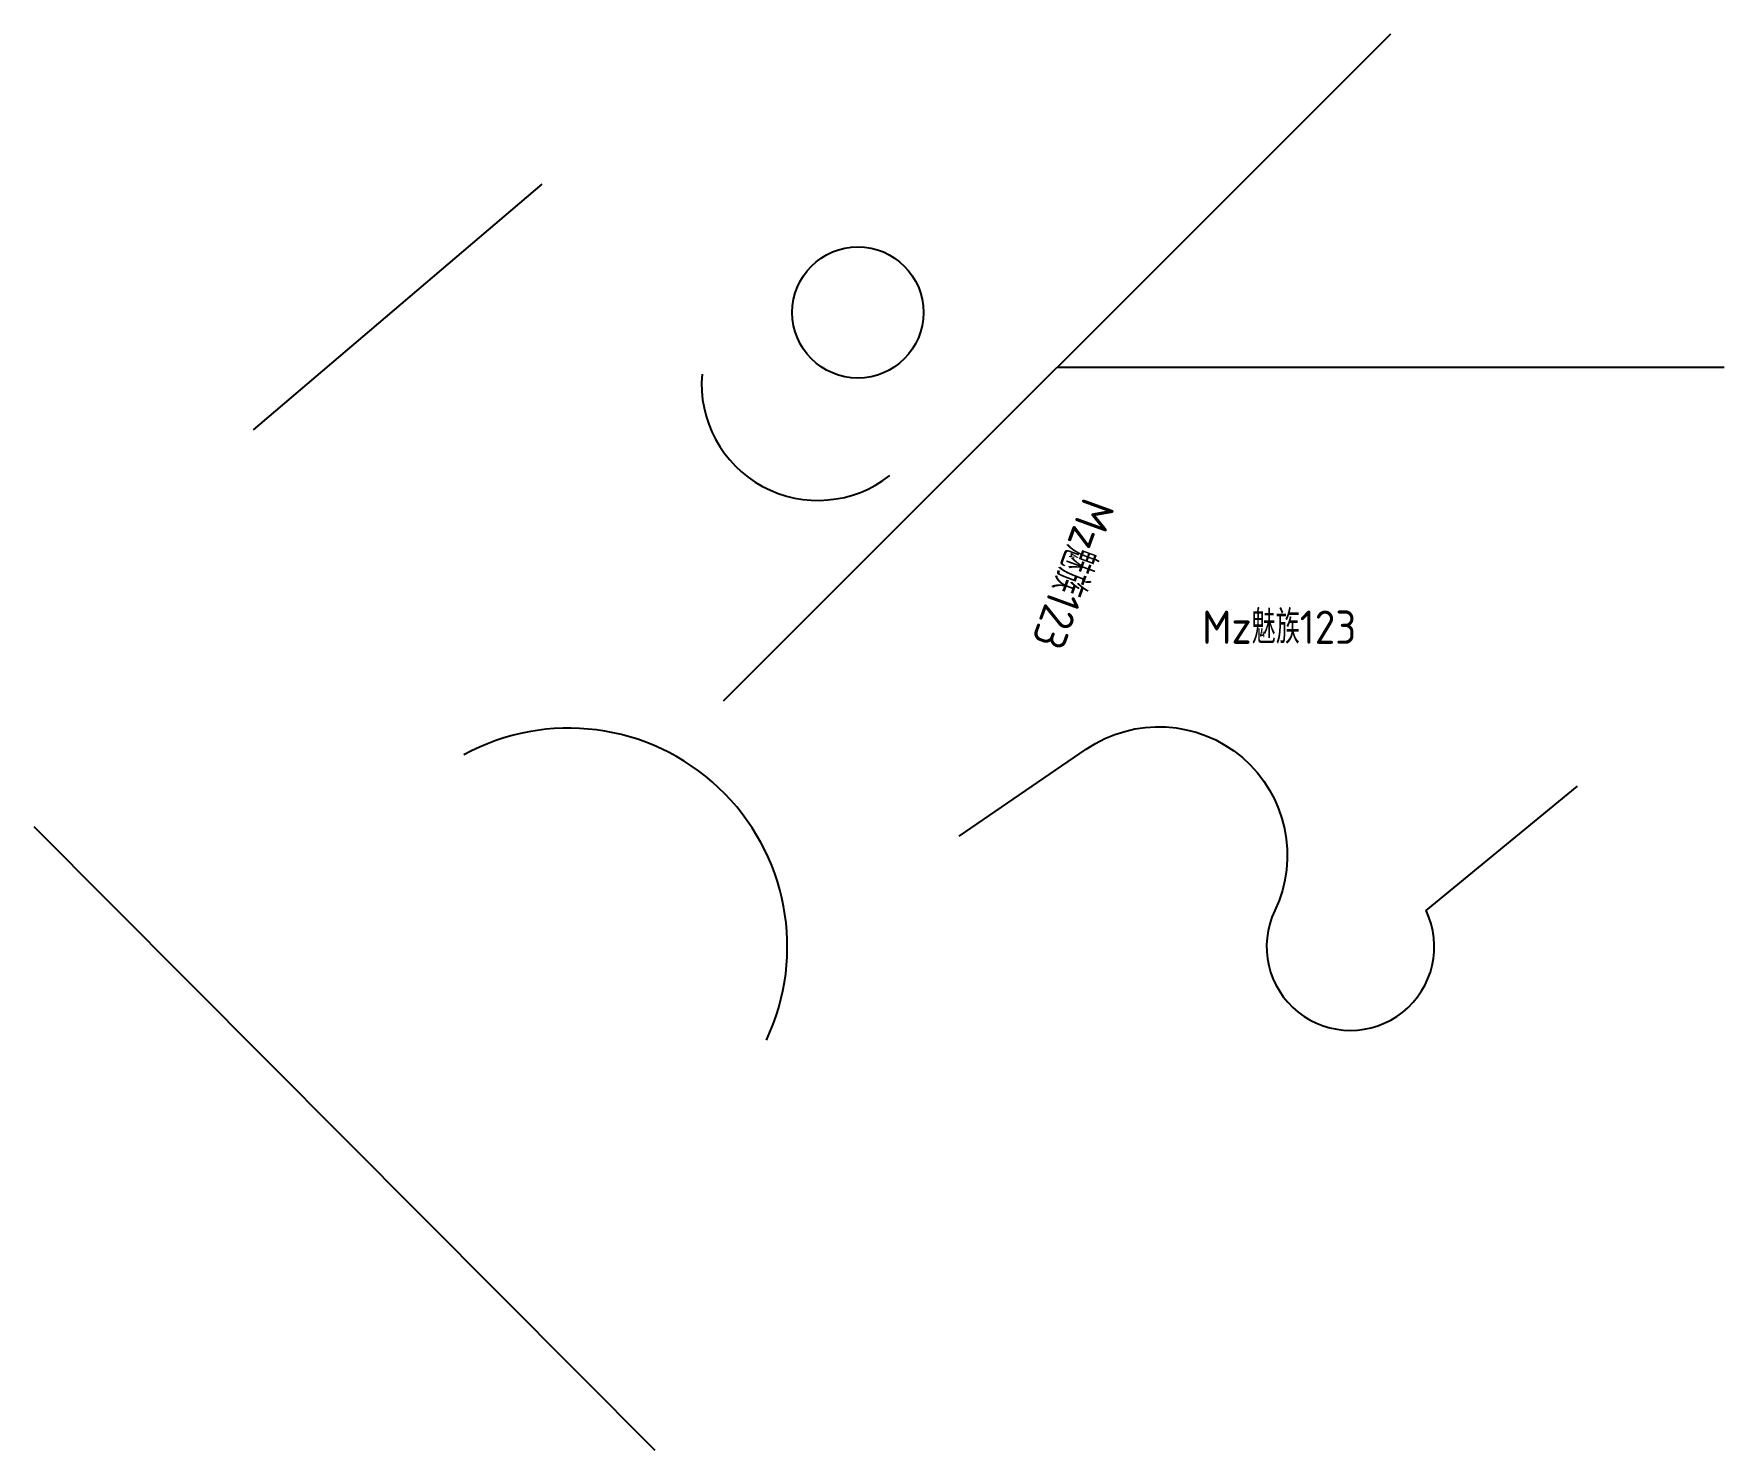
# Model space of a CAD drawing. Header units: millimetres. Extents: x -103 to 150, y -112 to 100.
import ezdxf

# ---------------------------------------------------------------- set-up
doc = ezdxf.new("R2010")
doc.units = ezdxf.units.MM
doc.styles.add('ACISOTS', font='isocp.shx', dxfattribs={"height": 1, "bigfont": 'gbcbig.shx'})

msp = doc.modelspace()

# ---------------------------------------------------------------- linework, layer by layer
for p, q in [((0, 0), (100, 100)), ((-70.46, 40.64), (-27.22, 77.44)), ((50, 50), (150, 50)), ((-103.41, -18.86), (-10.3, -112.38))]:
    msp.add_line(p, q)
msp.add_lwpolyline([(35.32, -20.32), (54.37, -7.27, -0.766776), (82.63, -31.45, 1.585193), (105.32, -31.45), (128.01, -12.83)], format="xyb")
msp.add_circle((20.13, 58.22), 9.84)
for centre, radius, start, end in [((14.14, 47.48), 17.44, 175.0591, 308.1773), ((-23.24, -36.9), 32.79, 334.7037, 118.666)]:
    msp.add_arc(centre, radius, start, end)

# ---------------------------------------------------------------- texts
at = {"style": 'ACISOTS'}
msp.add_text('Mz魅族123', height=5, rotation=250, dxfattribs=at).set_placement((53.99, 30.69))
msp.add_text('Mz魅族123', height=5, dxfattribs=at).set_placement((71.74, 8.53))

doc.saveas('drawing.dxf')
